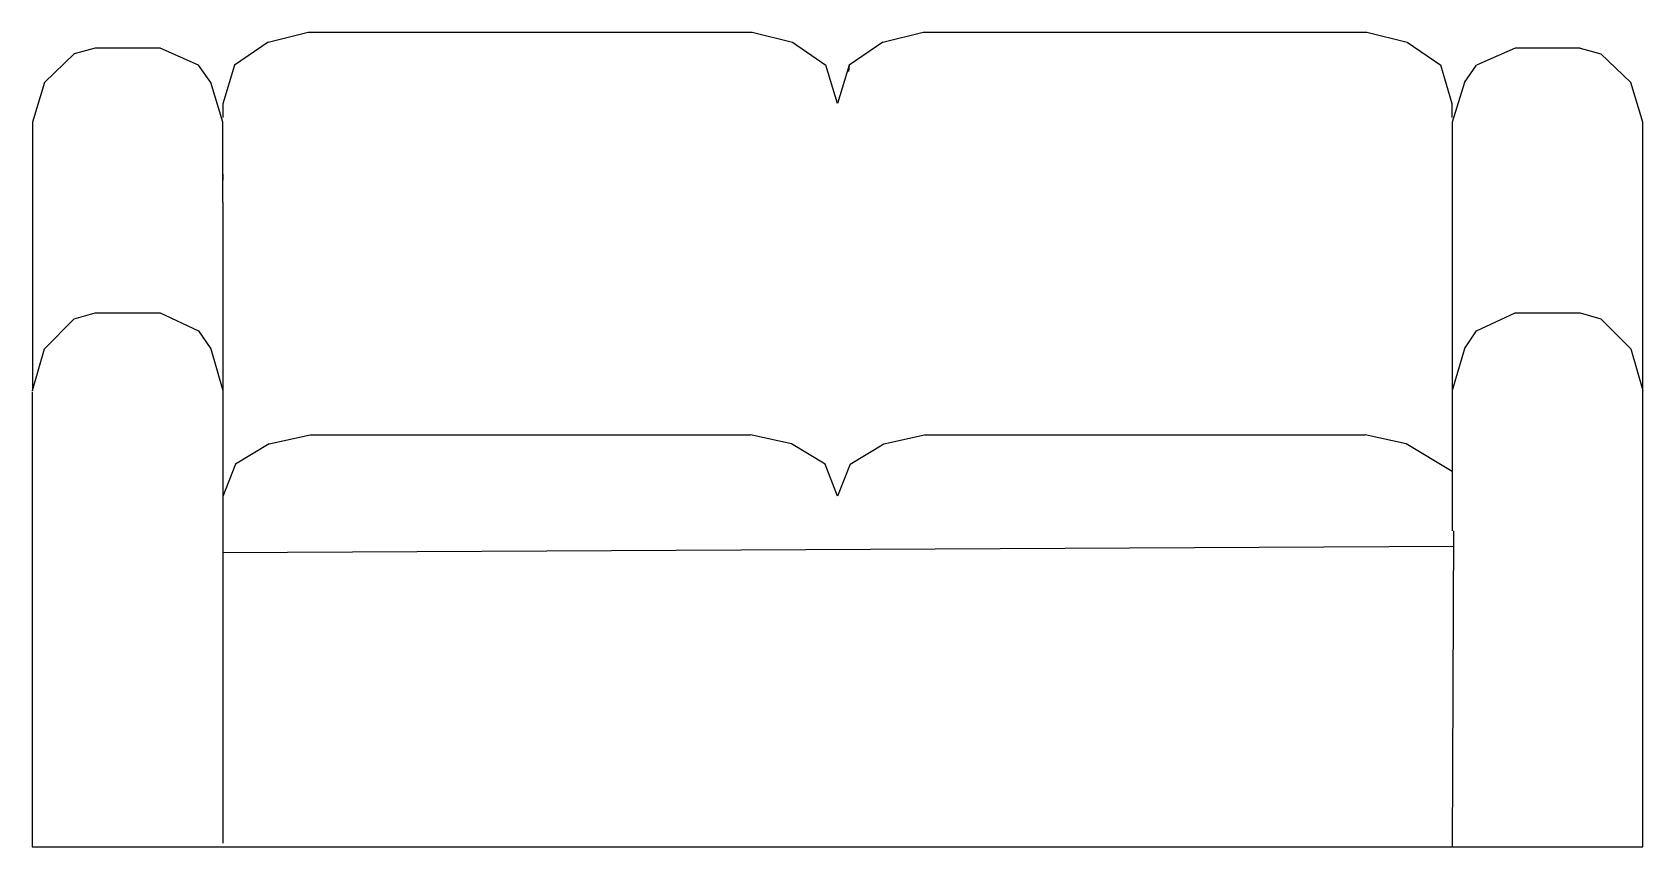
# Model space of a CAD drawing. Extents: x -0.76 to 0.76, y 0 to 0.77.
import ezdxf

# ---------------------------------------------------------------- set-up
doc = ezdxf.new("R2010")
doc.units = 0
doc.layers.get('0').update_dxf_attribs({"linetype": 'CONTINUOUS'})

msp = doc.modelspace()

# ---------------------------------------------------------------- linework, layer by layer
at = {"color": 0, "linetype": 'BYBLOCK'}
for p, q in [((-0.538, 0.7606), (-0.5001, 0.77)), ((-0.5001, 0.77), (-0.0805, 0.77)), ((-0.0805, 0.77), (-0.0426, 0.7606)), ((0.0429, 0.7606), (0.0808, 0.77)), ((0.0808, 0.77), (0.5001, 0.77)), ((0.5001, 0.77), (0.5383, 0.7606)), ((-0.7214, 0.7494), (-0.7494, 0.7225)), ((-0.7016, 0.7549), (-0.7214, 0.7494)), ((-0.6402, 0.7549), (-0.7016, 0.7549)), ((-0.6037, 0.7389), (-0.6402, 0.7549)), ((-0.538, 0.7606), (-0.5697, 0.7387)), ((-0.0426, 0.7606), (-0.0109, 0.7387)), ((0.0429, 0.7606), (0.0109, 0.7387)), ((0.5383, 0.7606), (0.57, 0.7387)), ((0.6405, 0.7549), (0.6037, 0.7389)), ((0.7019, 0.7549), (0.6405, 0.7549)), ((0.7019, 0.7549), (0.7214, 0.7494)), ((0.7497, 0.7225), (0.7214, 0.7494)), ((-0.5923, 0.7225), (-0.6037, 0.7389)), ((-0.5697, 0.7387), (-0.5807, 0.7023)), ((-0.0001, 0.7027), (-0.0109, 0.7387)), ((0.0109, 0.7387), (-0.0001, 0.7027)), ((0.0109, 0.7387), (0.0103, 0.7328)), ((0.581, 0.7023), (0.57, 0.7387)), ((0.5926, 0.7225), (0.6037, 0.7389)), ((-0.7494, 0.7225), (-0.7607, 0.6849)), ((-0.5807, 0.6849), (-0.5923, 0.7225)), ((0.5926, 0.7225), (0.581, 0.6849)), ((0.761, 0.6849), (0.7497, 0.7225)), ((-0.5807, 0.7023), (-0.5807, 0.6894)), ((0.581, 0.6894), (0.581, 0.7023)), ((-0.7607, 0.6849), (-0.7607, 0.431)), ((-0.581, 0.6636), (-0.5807, 0.6849)), ((0.581, 0.6849), (0.581, 0.2988)), ((0.761, 0), (0.761, 0.6849)), ((-0.5807, 0.6091), (-0.581, 0.6689)), ((-0.5807, 0.6359), (-0.581, 0.6302)), ((-0.5807, 0.6091), (-0.5807, 0.0034)), ((-0.7214, 0.4989), (-0.7016, 0.5048)), ((-0.7016, 0.5048), (-0.6402, 0.5048)), ((-0.6402, 0.5048), (-0.6037, 0.4878)), ((0.6037, 0.4878), (0.6405, 0.5048)), ((0.6405, 0.5048), (0.7019, 0.5048)), ((0.7019, 0.5048), (0.7214, 0.4989)), ((-0.7494, 0.4706), (-0.7214, 0.4989)), ((-0.6037, 0.4878), (-0.5923, 0.4706)), ((0.5926, 0.4706), (0.6037, 0.4878)), ((0.7214, 0.4989), (0.7497, 0.4706)), ((-0.7607, 0.4312), (-0.7494, 0.4706)), ((-0.5923, 0.4706), (-0.5807, 0.4312)), ((0.5926, 0.4706), (0.581, 0.4312)), ((0.7497, 0.4706), (0.761, 0.4312)), ((-0.761, 0.4301), (-0.761, 0)), ((-0.7607, 0.431), (-0.7607, 0.4312)), ((-0.5372, 0.381), (-0.5689, 0.3618)), ((-0.5372, 0.381), (-0.4984, 0.3893)), ((-0.4984, 0.3893), (-0.0822, 0.3893)), ((-0.0434, 0.381), (-0.0822, 0.3893)), ((-0.0117, 0.3618), (-0.0434, 0.381)), ((0.012, 0.3618), (0.0437, 0.381)), ((0.0437, 0.381), (0.0822, 0.3893)), ((0.0822, 0.3893), (0.4987, 0.3893)), ((0.5375, 0.381), (0.4987, 0.3893)), ((0.581, 0.3546), (0.5375, 0.381)), ((-0.5689, 0.3618), (-0.5807, 0.3312)), ((-0.0001, 0.3314), (-0.0117, 0.3618)), ((0.012, 0.3618), (-0.0001, 0.3314)), ((0.5822, 0.2988), (0.581, 0)), ((0.5821, 0.2837), (-0.5807, 0.278)), ((-0.761, 0), (0.761, 0))]:
    msp.add_line(p, q, dxfattribs=at)

doc.saveas('drawing.dxf')
